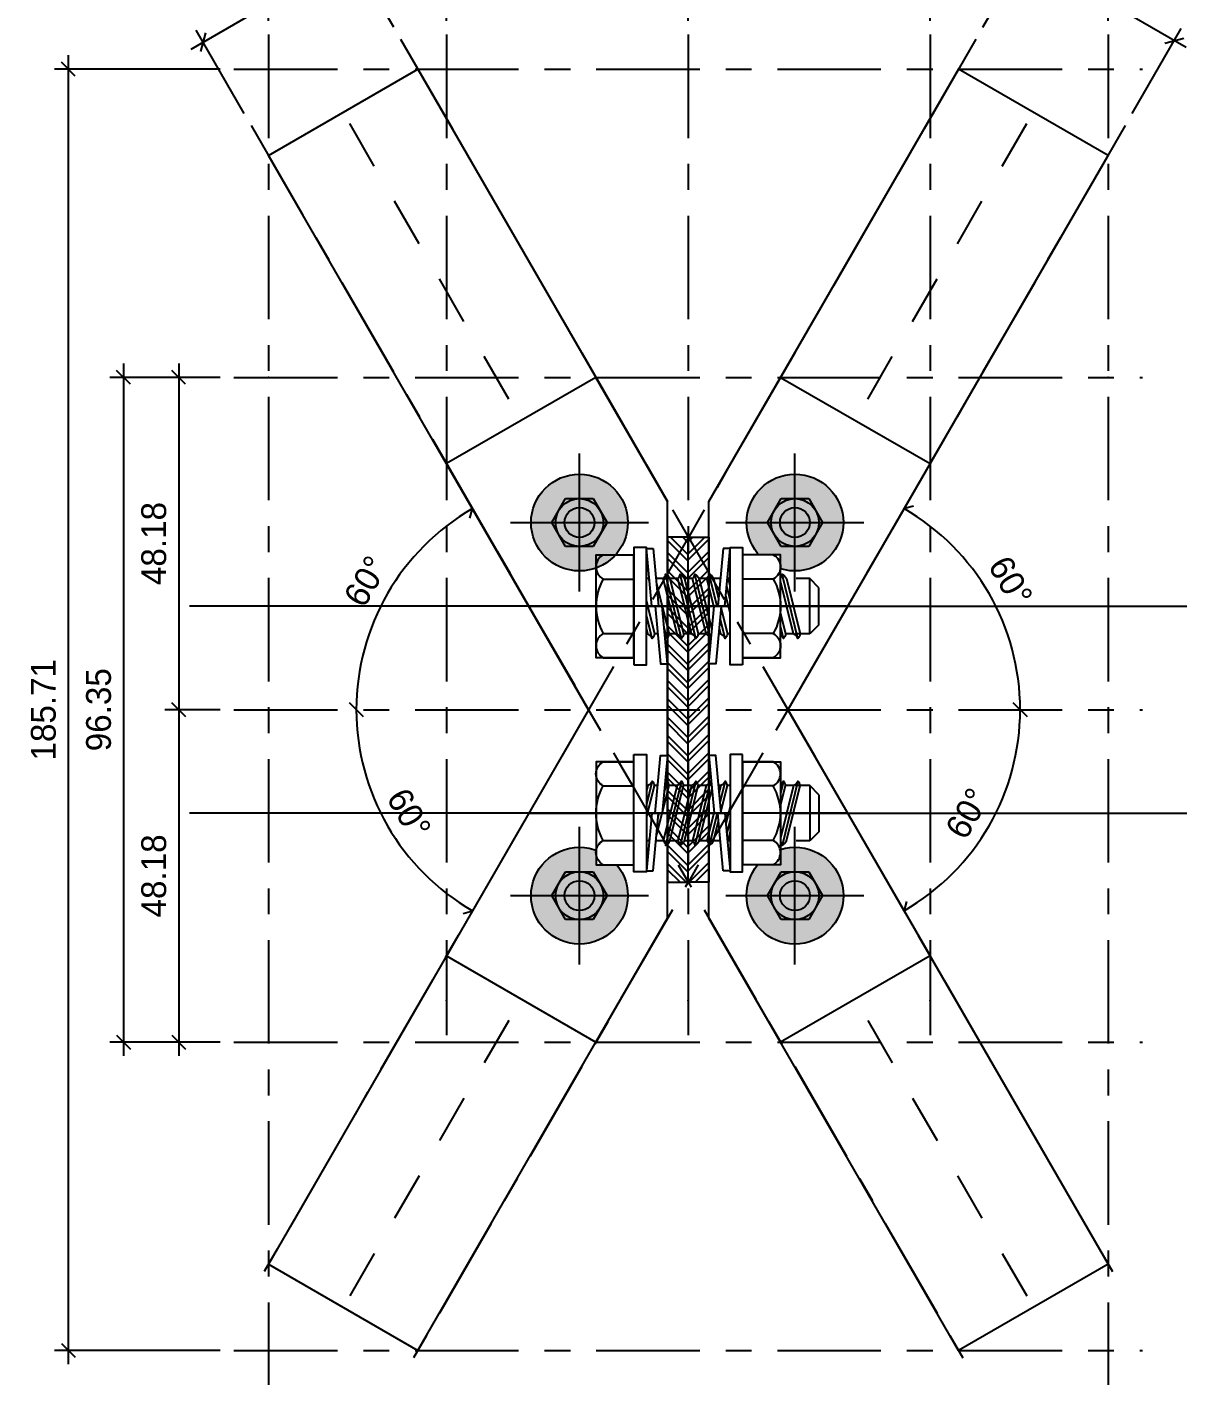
# Model space of a CAD drawing. Header units: millimetres. Extents: x -244126 to 368105, y -173968 to 259060.
# Drawn here: x 2082.6 to 2250.7, y 3039.1 to 3235.9 of the extents above; entities that cross this region are included whole.
import ezdxf
from ezdxf.enums import TextEntityAlignment as Align

# ---------------------------------------------------------------- set-up
doc = ezdxf.new("R2010")
doc.units = ezdxf.units.MM
doc.header["$MEASUREMENT"] = 0
for name, pattern in [('ACAD_ISO04W100', [30, 24, -3, 0, -3]), ('CENTER', [2, 1.25, -0.25, 0.25, -0.25]), ('HIDDEN', [9.524999999999999, 6.35, -3.175]), ('TA_GL_015.00', [41.25, 15, -3.75, 3.75, -3.75, 15]), ('TA_HL_002.00', [13, 7.1, -5.9])]:
    doc.linetypes.add(name, pattern=pattern)
for name, color, linetype in [('000 - D I M', 6, 'Continuous'), ('000 - GRID', 8, 'CENTER'), ('000 - H A T C H', 8, 'Continuous'), ('000 - T E X T', 4, 'Continuous'), ('000 - WIPEOUT', 250, 'Continuous'), ('001 - ASCESSORIES', 1, 'Continuous'), ('A04_TUBE SERIES', 7, 'Continuous'), ('A11_ALU.SOLID SHEET', 7, 'Continuous')]:
    doc.layers.add(name, color=color, linetype=linetype)
doc.layers.add('L-LLENA', color=7, linetype='Continuous', lineweight=30)
doc.styles.add('Cetury Gothic', font='GOTHIC.TTF')
doc.styles.add('CORDIA', font='cordia.shx')
doc.styles.add('TA', font='Cordia New.ttf', dxfattribs={"height": 4.5})
doc.dimstyles.new('DIM C-E', dxfattribs={"dimscale": 2, "dimtxt": 0.18, "dimasz": 0.1, "dimexe": 0.1, "dimexo": 0.1, "dimgap": 0.09, "dimtad": 1, "dimtoh": 1, "dimzin": 0, "dimdsep": 46, "dimtxsty": 'CORDIA', "dimblk1": 'ORIGIN', "dimblk2": 'OBLIQUE', "dimsah": 1, "dimcen": 0.1, "dimdle": 0.1, "dimclrd": 40, "dimclre": 140, "dimclrt": 3, "dimadec": 0, "dimazin": 0, "dimtfac": 1, "dimtix": 1, "dimtmove": 2, "dimatfit": 3, "dimfxl": 1, "dimtolj": 1, "dimtzin": 0, "dimarcsym": 0})
doc.dimstyles.new('DIM E-C', dxfattribs={"dimscale": 2, "dimtxt": 0.18, "dimasz": 0.1, "dimexe": 0.1, "dimexo": 0.1, "dimgap": 0.09, "dimtad": 1, "dimtoh": 1, "dimzin": 0, "dimdsep": 46, "dimtxsty": 'CORDIA', "dimblk1": 'OBLIQUE', "dimblk2": 'ORIGIN', "dimsah": 1, "dimcen": 0.1, "dimdle": 0.1, "dimclrd": 40, "dimclre": 140, "dimclrt": 3, "dimadec": 0, "dimazin": 0, "dimtfac": 1, "dimtix": 1, "dimtmove": 2, "dimatfit": 3, "dimfxl": 1, "dimtolj": 1, "dimtzin": 0, "dimarcsym": 0})
doc.dimstyles.new('DIM E-E', dxfattribs={"dimscale": 2, "dimtxt": 0.18, "dimasz": 0.1, "dimexe": 0.1, "dimexo": 0.1, "dimgap": 0.09, "dimtad": 1, "dimtoh": 1, "dimzin": 0, "dimdsep": 46, "dimtxsty": 'CORDIA', "dimblk": 'OBLIQUE', "dimcen": 0.1, "dimdle": 0.1, "dimclrd": 40, "dimclre": 140, "dimclrt": 3, "dimadec": 0, "dimazin": 0, "dimtfac": 1, "dimtix": 1, "dimtmove": 2, "dimatfit": 3, "dimfxl": 1, "dimtolj": 1, "dimtzin": 0, "dimarcsym": 0})

# ---------------------------------------------------------------- blocks, each defined once
blk = doc.blocks.new('*U1670')
blk.add_point((317, 261.0000000000582))
at = {"color": 4, "style": 'TA'}
blk.add_attdef('PAPER_SIZE', text='', height=2.501996734691533, dxfattribs=at).set_placement((568.5990135701577, 9.974056278897478), align=Align.MIDDLE_RIGHT)
blk.add_attdef('SCALE_SIZE', text='', height=2.501996734691533, dxfattribs=at).set_placement((573.5108402257829, 10.02616452662733), align=Align.MIDDLE_LEFT)
at = {"layer": '000 - T E X T', "color": 250, "style": 'TA'}
for tag, height, p in [('SUPERLINK', 2, (17.26463526980069, 415.7653398632592)), ('NAMEFILE', 2, (17.26463526980069, 411.7648986908698)), ('SC', 40, (3.363757568388337, 375.2105322544021))]:
    blk.add_attdef(tag, text='', height=height, dxfattribs=at).set_placement(p, align=Align.MIDDLE_LEFT)
at = {"layer": '000 - T E X T', "color": 4, "style": 'TA'}
for tag, height, p in [('NAME_JOB_1', 2, (523.6650049813361, 338.2500439985579)), ('NAME_JOB_2', 2, (523.6650049813361, 333.8867485748833)), ('NAME_PROJECT_1', 3, (493.8065500009579, 318.9690721230327)), ('NAME_PROJECT_2', 3, (493.8065500009579, 311.569072123033)), ('NAME_PROJECT_3', 3, (493.8065500009579, 304.1690721230334)), ('CODE_VALUE_1', 1.9, (521.1485223883988, 289.1219760909862)), ('CODE_VALUE_2', 1.9, (521.1485223883988, 283.1219760909862)), ('PART_NAME_VALUE_1', 1.9, (521.1485223883988, 275.8743451299797)), ('PART_NAME_VALUE_2', 1.9, (521.1485223883988, 269.8743451299797)), ('PART_NAME_VALUE_3', 1.9, (521.1485223883988, 263.8743451299797)), ('MATTERIAL_VALUE_1', 3.6, (521.9568614150412, 256.9034935403442)), ('SPEC_VALUE', 3.6, (521.9568614150412, 248.684110886712)), ('THICKNESS_VALUE', 3.6, (521.9568614150412, 240.5284461369492)), ('COATING_VALUE_1', 3.6, (521.9568614150412, 232.5002113758082)), ('COATING_VALUE_2', 3.6, (521.9568614150412, 224.4719766146673)), ('NAME_TITLE_1', 2.4, (494.5065500009587, 77.61733796621047)), ('NAME_TITLE_2', 2.4, (494.5065500009587, 70.95733796621062)), ('NAME_TITLE_3', 2.4, (494.5065500009587, 64.29733796621076)), ('DRAWING_NO1', 2.4, (494.6108710958615, 32.91537826389776)), ('DRAWING_NO2', 2.4, (494.6108710958615, 24.91449591911896))]:
    blk.add_attdef(tag, text='', height=height, dxfattribs=at).set_placement(p, align=Align.MIDDLE_LEFT)
for tag, p in [('NAME_DAFT', (553.4109758988125, 136.2160752078244)), ('NAME_CHECKED', (553.4109758988125, 122.5951696465036)), ('NAME_DESIGNER', (553.4109758988125, 109.2112607215558)), ('NAME_DESIGN_MGR', (553.4109758988125, 95.11636188748889))]:
    blk.add_attdef(tag, text='', height=3.6, dxfattribs=at).set_placement(p, align=Align.MIDDLE_CENTER)
for tag, p, height in [('REV', (553.5263021051287, 50.24995384904196), 3.7529951020373), ('NAME_REMARK', (55.28589976401418, 17.30396926597859), 4)]:
    blk.add_attdef(tag, p, '', height=height, dxfattribs=at)
at = {"layer": '000 - T E X T', "color": 4, "style": 'Cetury Gothic'}
for tag, p in [('SHEET_NO.', (561.5789428620446, 33.99774362902372)), ('TOTAL_SHEET_NO.', (560.9658428601324, 17.63984143132984))]:
    blk.add_attdef(tag, text='', height=3.6, dxfattribs=at).set_placement(p, align=Align.CENTER)
blk = doc.blocks.new('*U98')
at = {"color": 3}
blk.add_point((0, -135.0000000000337), dxfattribs=at)
at = {"layer": '000 - GRID', "color": 0, "linetype": 'ByBlock'}
blk.add_line((0, 5), (3.740102391956254e-14, -140.0000000000337), dxfattribs=at)
at = {"layer": '000 - GRID', "color": 0}
blk.add_point((0, 0), dxfattribs=at)
at = {"style": 'TA', "flags": 1}
blk.add_attdef('LOCATION', (6, 6), '', height=4.5, dxfattribs=at)
blk = doc.blocks.new('_Oblique')
at = {"color": 0, "linetype": 'ByBlock', "lineweight": -2}
blk.add_line((-0.5, -0.5), (0.5, 0.5), dxfattribs=at)
blk = doc.blocks.new('_Origin')
at = {"color": 0, "linetype": 'ByBlock', "lineweight": -2}
blk.add_line((0, 0), (-1, 0), dxfattribs=at)
blk.add_circle((0, 0), 0.5, dxfattribs=at)
blk = doc.blocks.new('*D2866')
at = {"layer": '000 - D I M', "color": 140, "linetype": 'ACAD_ISO04W100', "lineweight": -2, "transparency": 16777216}
for p, q in [((2143.377847701522, 3236.783077133072), (2143.377847701522, 3244.783077133072)), ((2178.409311162624, 3236.783077133072), (2178.409311162624, 3244.783077133072))]:
    blk.add_line(p, q, dxfattribs=at)
at = {"layer": '000 - D I M', "color": 40, "lineweight": -2, "transparency": 16777216}
blk.add_line((2141.377847701522, 3242.783077133072), (2176.409311162624, 3242.783077133072), dxfattribs=at)
at = {"layer": 'Defpoints', "color": 0, "transparency": 16777216}
for p in [(2178.409311162624, 3242.783077133072), (2143.377847701522, 3234.783077133072), (2178.409311162624, 3234.783077133072)]:
    blk.add_point(p, dxfattribs=at)
at = {"layer": '000 - D I M', "color": 40, "lineweight": -2, "transparency": 16777216, "xscale": 2, "yscale": 2, "zscale": 2, "rotation": 180}
blk.add_blockref('_Oblique', (2143.377847701522, 3242.783077133072), dxfattribs=at)
at = {"layer": '000 - D I M', "color": 40, "lineweight": -2, "transparency": 16777216, "xscale": 2, "yscale": 2, "zscale": 2}
blk.add_blockref('_Origin', (2178.409311162624, 3242.783077133072), dxfattribs=at)
at = {"layer": '000 - D I M', "color": 3, "transparency": 16777216, "insert": (2159.893579432073, 3246.383077133072), "char_height": 3.6, "attachment_point": 5, "style": 'CORDIA'}
blk.add_mtext('\\A1;35.03', dxfattribs=at)
blk = doc.blocks.new('*D2867')
at = {"layer": '000 - D I M', "color": 140, "linetype": 'ACAD_ISO04W100', "lineweight": -2, "transparency": 16777216}
for p, q in [((2178.409311162624, 3236.783077133072), (2178.409311162624, 3244.783077133072)), ((2213.440774623727, 3236.783077133072), (2213.440774623727, 3244.783077133072))]:
    blk.add_line(p, q, dxfattribs=at)
at = {"layer": '000 - D I M', "color": 40, "lineweight": -2, "transparency": 16777216}
blk.add_line((2180.409311162624, 3242.783077133072), (2215.440774623727, 3242.783077133072), dxfattribs=at)
at = {"layer": 'Defpoints', "color": 0, "transparency": 16777216}
for p in [(2213.440774623727, 3242.783077133072), (2178.409311162624, 3234.783077133072), (2213.440774623727, 3234.783077133072)]:
    blk.add_point(p, dxfattribs=at)
at = {"layer": '000 - D I M', "color": 40, "lineweight": -2, "transparency": 16777216, "xscale": 2, "yscale": 2, "zscale": 2, "rotation": 180}
blk.add_blockref('_Origin', (2178.409311162624, 3242.783077133072), dxfattribs=at)
at = {"layer": '000 - D I M', "color": 40, "lineweight": -2, "transparency": 16777216, "xscale": 2, "yscale": 2, "zscale": 2}
blk.add_blockref('_Oblique', (2213.440774623727, 3242.783077133072), dxfattribs=at)
at = {"layer": '000 - D I M', "color": 3, "transparency": 16777216, "insert": (2196.925042893175, 3246.383077133072), "char_height": 3.6, "attachment_point": 5, "style": 'CORDIA'}
blk.add_mtext('\\A1;35.03', dxfattribs=at)
blk = doc.blocks.new('*D2868')
at = {"layer": '000 - D I M', "color": 140, "linetype": 'ACAD_ISO04W100', "lineweight": -2, "transparency": 16777216}
for p, q in [((2143.377847701522, 3236.783077133072), (2143.377847701522, 3252.783077133072)), ((2213.44077462373, 3236.783077133072), (2213.44077462373, 3252.783077133072))]:
    blk.add_line(p, q, dxfattribs=at)
at = {"layer": '000 - D I M', "color": 40, "lineweight": -2, "transparency": 16777216}
blk.add_line((2141.377847701522, 3250.783077133072), (2215.44077462373, 3250.783077133072), dxfattribs=at)
at = {"layer": 'Defpoints', "color": 0, "transparency": 16777216}
for p in [(2213.44077462373, 3250.783077133072), (2143.377847701522, 3234.783077133072), (2213.44077462373, 3234.783077133072)]:
    blk.add_point(p, dxfattribs=at)
at = {"layer": '000 - D I M', "color": 40, "lineweight": -2, "transparency": 16777216, "xscale": 2, "yscale": 2, "zscale": 2, "rotation": 180}
blk.add_blockref('_Oblique', (2143.377847701522, 3250.783077133072), dxfattribs=at)
at = {"layer": '000 - D I M', "color": 40, "lineweight": -2, "transparency": 16777216, "xscale": 2, "yscale": 2, "zscale": 2}
blk.add_blockref('_Oblique', (2213.44077462373, 3250.783077133072), dxfattribs=at)
at = {"layer": '000 - D I M', "color": 3, "transparency": 16777216, "insert": (2178.409311162626, 3254.383077133072), "char_height": 3.6, "attachment_point": 5, "style": 'CORDIA'}
blk.add_mtext('\\A1;70.06', dxfattribs=at)
blk = doc.blocks.new('*U99')
at = {"color": 3}
blk.add_point((0, -199.9999999999827), dxfattribs=at)
at = {"layer": '000 - GRID', "color": 0, "linetype": 'ByBlock'}
blk.add_line((0, 5), (3.740102391956254e-14, -204.9999999999827), dxfattribs=at)
at = {"layer": '000 - GRID', "color": 0}
blk.add_point((0, 0), dxfattribs=at)
at = {"style": 'TA', "flags": 1}
blk.add_attdef('LOCATION', (6, 6), '', height=4.5, dxfattribs=at)
blk = doc.blocks.new('*D138')
at = {"layer": '000 - D I M', "color": 40, "lineweight": -2, "transparency": 16777216}
blk.add_line((2106.376381469968, 3232.695230800353), (2131.491118179718, 3247.195230800355), dxfattribs=at)
at = {"layer": '000 - D I M', "color": 140, "linetype": 'ACAD_ISO04W100', "lineweight": -2, "transparency": 16777216}
for p, q in [((2135.734628709935, 3235.845254959565), (2128.75906737215, 3247.927281607923)), ((2114.083993615324, 3223.345254959561), (2107.108432277537, 3235.427281607922))]:
    blk.add_line(p, q, dxfattribs=at)
at = {"layer": 'Defpoints', "color": 0, "transparency": 16777216}
for p in [(2129.75906737215, 3246.195230800355), (2136.734628709936, 3234.113204151997), (2115.083993615324, 3221.613204151992)]:
    blk.add_point(p, dxfattribs=at)
at = {"layer": '000 - D I M', "color": 40, "lineweight": -2, "transparency": 16777216, "xscale": 2, "yscale": 2, "zscale": 2}
for p, rotation in [((2129.75906737215, 3246.195230800355), 30.0000000000017), ((2108.108432277537, 3233.695230800353), 210.0000000000017)]:
    blk.add_blockref('_Oblique', p, dxfattribs=dict(at, rotation=rotation))
at = {"layer": '000 - D I M', "color": 3, "transparency": 16777216, "insert": (2117.133749824843, 3243.062922253977), "char_height": 3.6, "attachment_point": 5, "rotation": 30.000000000001716, "style": 'CORDIA'}
blk.add_mtext('\\A1;25.00', dxfattribs=at)
blk = doc.blocks.new('*D139')
at = {"layer": '000 - D I M', "color": 140, "linetype": 'ACAD_ISO04W100', "lineweight": -2, "transparency": 16777216}
for p, q in [((2221.083993615324, 3235.845254959562), (2228.188554373558, 3248.150715158224)), ((2242.734628709935, 3223.345254959559), (2249.839189468144, 3235.650715158177))]:
    blk.add_line(p, q, dxfattribs=at)
at = {"layer": '000 - D I M', "color": 40, "lineweight": -2, "transparency": 16777216}
blk.add_line((2250.571240275708, 3232.918664350607), (2225.456503565987, 3247.41866435066), dxfattribs=at)
at = {"layer": 'Defpoints', "color": 0, "transparency": 16777216}
for p in [(2227.188554373553, 3246.418664350657), (2220.083993615321, 3234.113204151996), (2241.734628709932, 3221.613204151992)]:
    blk.add_point(p, dxfattribs=at)
at = {"layer": '000 - D I M', "color": 40, "lineweight": -2, "transparency": 16777216, "xscale": 2, "yscale": 2, "zscale": 2}
for p, rotation in [((2227.188554373554, 3246.418664350657), 149.9999999998798), ((2248.839189468141, 3233.91866435061), 329.9999999998798)]:
    blk.add_blockref('_Oblique', p, dxfattribs=dict(at, rotation=rotation))
at = {"layer": '000 - D I M', "color": 3, "transparency": 16777216, "insert": (2239.813871920855, 3243.286355804254), "char_height": 3.6, "attachment_point": 5, "rotation": 329.99999999987983, "style": 'CORDIA'}
blk.add_mtext('\\A1;25.00', dxfattribs=at)
blk = doc.blocks.new('*U100')
at = {"color": 3}
blk.add_point((0, -121.6506350946156), dxfattribs=at)
at = {"layer": '000 - GRID', "color": 0, "linetype": 'ByBlock'}
blk.add_line((0, 5), (3.740102391956254e-14, -126.6506350946156), dxfattribs=at)
at = {"layer": '000 - GRID', "color": 0}
blk.add_point((0, 0), dxfattribs=at)
at = {"style": 'TA', "flags": 1}
blk.add_attdef('LOCATION', (6, 6), '', height=4.5, dxfattribs=at)
blk = doc.blocks.new('*D2869')
at = {"layer": '000 - D I M', "color": 40, "lineweight": -2, "transparency": 16777216}
blk.add_line((2104.583993615359, 3187.106811332772), (2104.583993615359, 3134.930536754599), dxfattribs=at)
at = {"layer": '000 - D I M', "color": 140, "linetype": 'ACAD_ISO04W100', "lineweight": -2, "transparency": 16777216}
for p, q in [((2110.583993615314, 3185.106811332772), (2102.583993615359, 3185.106811332772)), ((2110.583993615314, 3136.930536754599), (2102.583993615359, 3136.930536754599))]:
    blk.add_line(p, q, dxfattribs=at)
at = {"layer": 'Defpoints', "color": 0, "transparency": 16777216}
for p in [(2112.583993615314, 3185.106811332772), (2104.583993615359, 3136.930536754599), (2112.583993615314, 3136.930536754599)]:
    blk.add_point(p, dxfattribs=at)
at = {"layer": '000 - D I M', "color": 40, "lineweight": -2, "transparency": 16777216, "xscale": 2, "yscale": 2, "zscale": 2}
for p, rotation in [((2104.583993615359, 3185.106811332772), 90), ((2104.583993615359, 3136.930536754599), 270)]:
    blk.add_blockref('_Oblique', p, dxfattribs=dict(at, rotation=rotation))
at = {"layer": '000 - D I M', "color": 3, "transparency": 16777216, "insert": (2100.98399361536, 3161.018674043684), "char_height": 3.6, "attachment_point": 5, "rotation": 90, "style": 'CORDIA'}
blk.add_mtext('\\A1;48.18', dxfattribs=at)
blk = doc.blocks.new('*D2870')
at = {"layer": '000 - D I M', "color": 40, "lineweight": -2, "transparency": 16777216}
blk.add_line((2104.583993615359, 3138.930536754599), (2104.583993615359, 3086.754262176496), dxfattribs=at)
at = {"layer": '000 - D I M', "color": 140, "linetype": 'ACAD_ISO04W100', "lineweight": -2, "transparency": 16777216}
for p, q in [((2110.583993615314, 3136.930536754599), (2102.583993615359, 3136.930536754599)), ((2110.583993615314, 3088.754262176496), (2102.583993615359, 3088.754262176496))]:
    blk.add_line(p, q, dxfattribs=at)
at = {"layer": 'Defpoints', "color": 0, "transparency": 16777216}
for p in [(2112.583993615314, 3136.930536754599), (2104.583993615359, 3088.754262176496), (2112.583993615314, 3088.754262176496)]:
    blk.add_point(p, dxfattribs=at)
at = {"layer": '000 - D I M', "color": 40, "lineweight": -2, "transparency": 16777216, "xscale": 2, "yscale": 2, "zscale": 2}
for p, rotation in [((2104.583993615359, 3136.930536754599), 90), ((2104.583993615359, 3088.754262176496), 270)]:
    blk.add_blockref('_Oblique', p, dxfattribs=dict(at, rotation=rotation))
at = {"layer": '000 - D I M', "color": 3, "transparency": 16777216, "insert": (2100.98399361536, 3112.842399465547), "char_height": 3.6, "attachment_point": 5, "rotation": 90, "style": 'CORDIA'}
blk.add_mtext('\\A1;48.18', dxfattribs=at)
blk = doc.blocks.new('*D2871')
at = {"layer": '000 - D I M', "color": 40, "lineweight": -2, "transparency": 16777216}
blk.add_line((2096.583993615359, 3187.106811332772), (2096.583993615359, 3086.754262176496), dxfattribs=at)
at = {"layer": '000 - D I M', "color": 140, "linetype": 'ACAD_ISO04W100', "lineweight": -2, "transparency": 16777216}
for p, q in [((2110.583993615314, 3185.106811332772), (2094.583993615359, 3185.106811332772)), ((2110.583993615314, 3088.754262176496), (2094.583993615359, 3088.754262176496))]:
    blk.add_line(p, q, dxfattribs=at)
at = {"layer": 'Defpoints', "color": 0, "transparency": 16777216}
for p in [(2112.583993615314, 3185.106811332772), (2096.583993615359, 3088.754262176496), (2112.583993615314, 3088.754262176496)]:
    blk.add_point(p, dxfattribs=at)
at = {"layer": '000 - D I M', "color": 40, "lineweight": -2, "transparency": 16777216, "xscale": 2, "yscale": 2, "zscale": 2}
for p, rotation in [((2096.583993615359, 3185.106811332772), 90), ((2096.583993615359, 3088.754262176496), 270)]:
    blk.add_blockref('_Oblique', p, dxfattribs=dict(at, rotation=rotation))
at = {"layer": '000 - D I M', "color": 3, "transparency": 16777216, "insert": (2092.98399361536, 3136.930536754633), "char_height": 3.6, "attachment_point": 5, "rotation": 90, "style": 'CORDIA'}
blk.add_mtext('\\A1;96.35', dxfattribs=at)
blk = doc.blocks.new('*U101')
at = {"layer": 'A04_TUBE SERIES', "color": 0}
blk.add_lwpolyline([(100.0000000000016, -12.4999999999988), (100.0000000000028, 12.5000000000094), (21.65063509462184, 12.50000000000144), (6.131539720399815e-12, -3.539412294790845e-12), (7.216878364875636, -12.50000000000409), (100.0000000000013, -12.49999999999057)], close=True, dxfattribs=at)
at = {"layer": 'Defpoints', "color": 250, "linetype": 'ByBlock'}
blk.add_line((6.131539720399815e-12, -3.539412294790845e-12), (100.0000000000022, 3.002921354257184e-12), dxfattribs=at)
blk = doc.blocks.new('*D142')
at = {"layer": '000 - D I M', "color": 40, "lineweight": -2, "transparency": 16777216}
blk.add_arc((2192.843067892354, 3136.930536754598), 33.65924030376394, 359.9999999999999, 60.00000000000968, dxfattribs=at)
at = {"layer": 'Defpoints', "color": 0, "transparency": 16777216}
for p in [(2239.234628709924, 3217.283077133081), (2224.47240762706, 3148.442674947526), (2112.583993615313, 3136.930536754598), (2192.843067892376, 3136.930536754635), (2244.234628709927, 3136.930536754598)]:
    blk.add_point(p, dxfattribs=at)
at = {"layer": '000 - D I M', "color": 40, "lineweight": -2, "transparency": 16777216, "xscale": 2, "yscale": 2, "zscale": 2}
for p, rotation in [((2209.672688044231, 3166.080293929745), 150.0000000000097), ((2226.502308196118, 3136.930536754598), 269.9999999999999)]:
    blk.add_blockref('_Oblique', p, dxfattribs=dict(at, rotation=rotation))
at = {"layer": '000 - D I M', "color": 3, "transparency": 16777216, "insert": (2225.110516521121, 3155.560156906482), "char_height": 3.6, "attachment_point": 5, "rotation": 300.0000000000049, "style": 'CORDIA'}
blk.add_mtext('\\A1;60°', dxfattribs=at)
blk = doc.blocks.new('*D2851')
at = {"layer": '000 - D I M', "color": 40, "lineweight": -2, "transparency": 16777216}
blk.add_arc((2163.975554432887, 3136.930536754597), 33.65924030376101, 119.9999999999903, 180.0000000000002, dxfattribs=at)
at = {"layer": 'Defpoints', "color": 0, "transparency": 16777216}
for p in [(2117.583993615317, 3217.283077133082), (2138.191080438587, 3158.56627937332), (2112.583993615313, 3136.930536754598), (2163.975554432865, 3136.930536754635), (2244.234628709928, 3136.930536754598)]:
    blk.add_point(p, dxfattribs=at)
at = {"layer": '000 - D I M', "color": 40, "lineweight": -2, "transparency": 16777216, "xscale": 2, "yscale": 2, "zscale": 2}
for p, rotation in [((2147.145934281011, 3166.080293929742), 29.9999999999903), ((2130.316314129126, 3136.930536754597), 270.0000000000002)]:
    blk.add_blockref('_Oblique', p, dxfattribs=dict(at, rotation=rotation))
at = {"layer": '000 - D I M', "color": 3, "transparency": 16777216, "insert": (2131.708105804123, 3155.560156906481), "char_height": 3.6, "attachment_point": 5, "rotation": 59.99999999999507, "style": 'CORDIA'}
blk.add_mtext('\\A1;60°', dxfattribs=at)
blk = doc.blocks.new('*D2852')
at = {"layer": '000 - D I M', "color": 40, "lineweight": -2, "transparency": 16777216}
blk.add_arc((2192.843067892355, 3136.930536754598), 33.65924030376348, 299.9999999999901, 359.9999999999999, dxfattribs=at)
at = {"layer": 'Defpoints', "color": 0, "transparency": 16777216}
for p in [(2112.583993615313, 3136.930536754598), (2192.843067892376, 3136.930536754561), (2244.234628709928, 3136.930536754598), (2218.627541886656, 3115.294794135873), (2239.234628709924, 3056.577996376113)]:
    blk.add_point(p, dxfattribs=at)
at = {"layer": '000 - D I M', "color": 40, "lineweight": -2, "transparency": 16777216, "xscale": 2, "yscale": 2, "zscale": 2}
for p, rotation in [((2226.502308196118, 3136.930536754598), 89.99999999999993), ((2209.672688044231, 3107.780779579451), 209.9999999999901)]:
    blk.add_blockref('_Oblique', p, dxfattribs=dict(at, rotation=rotation))
at = {"layer": '000 - D I M', "color": 3, "transparency": 16777216, "insert": (2218.875133613873, 3121.900916602714), "char_height": 3.6, "attachment_point": 5, "rotation": 59.999999999995126, "style": 'CORDIA'}
blk.add_mtext('\\A1;60°', dxfattribs=at)
blk = doc.blocks.new('*D2853')
at = {"layer": '000 - D I M', "color": 40, "lineweight": -2, "transparency": 16777216}
blk.add_arc((2163.975554432886, 3136.930536754598), 33.65924030376208, 179.9999999999999, 240.00000000001, dxfattribs=at)
at = {"layer": 'Defpoints', "color": 0, "transparency": 16777216}
for p in [(2112.583993615313, 3136.930536754598), (2163.975554432865, 3136.93053675456), (2244.234628709927, 3136.930536754598), (2132.346214698182, 3125.41839856167), (2117.583993615317, 3056.577996376113)]:
    blk.add_point(p, dxfattribs=at)
at = {"layer": '000 - D I M', "color": 40, "lineweight": -2, "transparency": 16777216, "xscale": 2, "yscale": 2, "zscale": 2}
for p, rotation in [((2130.316314129124, 3136.930536754598), 89.9999999999999), ((2147.14593428101, 3107.780779579452), 330.0000000000099)]:
    blk.add_blockref('_Oblique', p, dxfattribs=dict(at, rotation=rotation))
at = {"layer": '000 - D I M', "color": 3, "transparency": 16777216, "insert": (2137.943488711369, 3121.900916602714), "char_height": 3.6, "attachment_point": 5, "rotation": 300.0000000000049, "style": 'CORDIA'}
blk.add_mtext('\\A1;60°', dxfattribs=at)
blk = doc.blocks.new('*D2854')
at = {"layer": '000 - D I M', "color": 40, "lineweight": -2, "transparency": 16777216}
blk.add_line((2088.583993615359, 3231.783077133085), (2088.583993615359, 3042.077996376182), dxfattribs=at)
at = {"layer": '000 - D I M', "color": 140, "linetype": 'ACAD_ISO04W100', "lineweight": -2, "transparency": 16777216}
for p, q in [((2110.583993615314, 3229.783077133085), (2086.583993615359, 3229.783077133085)), ((2110.583993615314, 3044.077996376182), (2086.583993615359, 3044.077996376182))]:
    blk.add_line(p, q, dxfattribs=at)
at = {"layer": 'Defpoints', "color": 0, "transparency": 16777216}
for p in [(2112.583993615314, 3229.783077133085), (2088.583993615359, 3044.077996376182), (2112.583993615314, 3044.077996376182)]:
    blk.add_point(p, dxfattribs=at)
at = {"layer": '000 - D I M', "color": 40, "lineweight": -2, "transparency": 16777216, "xscale": 2, "yscale": 2, "zscale": 2}
for p, rotation in [((2088.583993615359, 3229.783077133085), 90), ((2088.583993615359, 3044.077996376182), 270)]:
    blk.add_blockref('_Oblique', p, dxfattribs=dict(at, rotation=rotation))
at = {"layer": '000 - D I M', "color": 3, "transparency": 16777216, "insert": (2084.983993615359, 3136.930536754633), "char_height": 3.6, "attachment_point": 5, "rotation": 90, "style": 'CORDIA'}
blk.add_mtext('\\A1;185.71', dxfattribs=at)
blk = doc.blocks.new('*U103')
at = {"color": 3}
blk.add_point((0, -185.7050807569021), dxfattribs=at)
at = {"layer": '000 - GRID', "color": 0, "linetype": 'ByBlock'}
blk.add_line((0, 5), (3.740102391956254e-14, -190.7050807569021), dxfattribs=at)
at = {"layer": '000 - GRID', "color": 0}
blk.add_point((0, 0), dxfattribs=at)
at = {"style": 'TA', "flags": 1}
blk.add_attdef('LOCATION', (6, 6), '', height=4.5, dxfattribs=at)
blk = doc.blocks.new('*D2855')
at = {"layer": '000 - D I M', "color": 140, "linetype": 'ACAD_ISO04W100', "lineweight": -2, "transparency": 16777216}
for p, q in [((2117.583993615313, 3236.783077133084), (2117.583993615313, 3260.783077133084)), ((2239.234628709924, 3236.783077133084), (2239.234628709924, 3260.783077133084))]:
    blk.add_line(p, q, dxfattribs=at)
at = {"layer": '000 - D I M', "color": 40, "lineweight": -2, "transparency": 16777216}
blk.add_line((2115.583993615313, 3258.783077133084), (2241.234628709924, 3258.783077133084), dxfattribs=at)
at = {"layer": 'Defpoints', "color": 0, "transparency": 16777216}
for p in [(2239.234628709924, 3258.783077133084), (2117.583993615313, 3234.783077133084), (2239.234628709924, 3234.783077133084)]:
    blk.add_point(p, dxfattribs=at)
at = {"layer": '000 - D I M', "color": 40, "lineweight": -2, "transparency": 16777216, "xscale": 2, "yscale": 2, "zscale": 2, "rotation": 180}
blk.add_blockref('_Oblique', (2117.583993615313, 3258.783077133084), dxfattribs=at)
at = {"layer": '000 - D I M', "color": 40, "lineweight": -2, "transparency": 16777216, "xscale": 2, "yscale": 2, "zscale": 2}
blk.add_blockref('_Oblique', (2239.234628709924, 3258.783077133084), dxfattribs=at)
at = {"layer": '000 - D I M', "color": 3, "transparency": 16777216, "insert": (2178.409311162619, 3262.383077133084), "char_height": 3.6, "attachment_point": 5, "style": 'CORDIA'}
blk.add_mtext('\\A1;121.65', dxfattribs=at)
blk = doc.blocks.new('*U112')
blk.add_wipeout([(35.03146346110588, -35.67627457812159), (13.380828366494818, -48.176274578121365), (3.000000000003645, -30.196152422704245), (3.637978807091713e-12, -30.196152422704245), (-7.105427357601002e-15, 30.196152422704017), (3.000000000003645, 30.196152422704017), (13.380828366494825, 48.176274578121365), (35.03146346110588, 35.67627457812159), (14.433756729751622, 0)]).dxf.layer = '000 - WIPEOUT'
at = {"layer": '000 - H A T C H'}
h = blk.add_hatch(dxfattribs=at)
h.set_pattern_fill('ANSI32', color=8, scale=5)
h.set_pattern_definition([(45, (0, 0), (-1.325825214724777, 1.325825214724777), []), (45, (0.8838834750000001, 0), (-1.325825214724777, 1.325825214724777), [])])
h.paths.add_polyline_path([(3.000000000003638, -25.00000000000011), (3.638200851696638e-12, -25.00000000000011), (0, 24.99999999999989), (3, 24.99999999999989)])
at = {"color": 4}
blk.add_lwpolyline([(3.90972086402017e-25, 24.99999999999989), (3.000000000003638, 24.99999999999989), (3.000000000003638, -25.00000000000011), (3.90972086402017e-25, -25.00000000000011)], close=True, dxfattribs=at)
at = {"layer": '001 - ASCESSORIES', "color": 0, "linetype": 'ByBlock'}
blk.add_lwpolyline([(3.000000000003638, 30.19615242270402), (13.38082836649482, 48.17627457812137), (35.03146346110589, 35.67627457812159), (14.43375672975162, 0), (35.03146346110589, -35.67627457812159), (13.38082836649482, -48.17627457812137), (3.000000000003638, -30.19615242270424)], close=True, dxfattribs=at)
blk = doc.blocks.new('*U81')
at = {"layer": '001 - ASCESSORIES', "color": 8, "linetype": 'Continuous'}
for p, q in [((-0.0200811226672703, 0.003000000123681446), (-0.02094699135383044, 0.003000000123681446)), ((-0.01849778933191177, 0.003000000113222257), (-0.01936365801847191, 0.003000000113222257)), ((-0.01691445599655324, 0.003000000102763068), (-0.01778032468311338, 0.003000000102763068)), ((-0.01533112266119472, 0.003000000092303879), (-0.01619699134775485, 0.003000000092303879)), ((-0.01374778932583619, 0.00300000008184469), (-0.01461365801239632, 0.00300000008184469)), ((-0.01216445599047766, 0.003000000071385501), (-0.01303032467703779, 0.003000000071385501)), ((-0.01058112265511913, 0.003000000060926312), (-0.01144699134167926, 0.003000000060926312)), ((-0.008997789319760603, 0.003000000050467123), (-0.009863658006320736, 0.003000000050467123)), ((-0.007414455984402074, 0.003000000040007934), (-0.008280324670962208, 0.003000000040007934)), ((-0.005831122649043546, 0.003000000029548745), (-0.00669699133560368, 0.003000000029548745)), ((-0.004247789313685017, 0.003000000019089556), (-0.005113658000245151, 0.003000000019089556)), ((-0.0009900000031848322, 0.003000000003112291), (-0.002488465422175068, 0.003000000001748049)), ((-0.0009899999995468534, -0.002999999999929059), (-0.0009899999995468534, 0.002999999999929059)), ((0, 0.002009999999927459), (-0.0009899999995468534, 0.002999999999929059)), ((0, -0.002009999999927459), (0, 0.002009999999927459)), ((0, -0.002009999999927459), (-0.0009899999995468534, -0.002999999999929059)), ((-0.01858265724100411, -0.002999999876176673), (-0.01944852592756424, -0.002999999876176673)), ((-0.01699932390564558, -0.002999999886635862), (-0.01786519259220571, -0.002999999886635862)), ((-0.01541599057028705, -0.002999999897095051), (-0.01628185925684719, -0.002999999897095051)), ((-0.01383265723492852, -0.00299999990755424), (-0.01469852592148866, -0.00299999990755424)), ((-0.01224932389956999, -0.002999999918013429), (-0.01311519258613013, -0.002999999918013429)), ((-0.01066599056421147, -0.002999999928472618), (-0.0115318592507716, -0.002999999928472618)), ((-0.009082657228852938, -0.002999999938931807), (-0.009948525915413071, -0.002999999938931807)), ((-0.007499323893494409, -0.002999999949390996), (-0.008365192580054543, -0.002999999949390996)), ((-0.005915990558135881, -0.002999999959850185), (-0.006781859244696015, -0.002999999959850185)), ((-0.004332657222777352, -0.002999999970309374), (-0.005198525909337486, -0.002999999970309374)), ((-0.002749323887418824, -0.002999999980768563), (-0.003615192573978958, -0.002999999980768563)), ((-0.0009899999995468534, -0.002999999999929059), (-0.002573333333202754, -0.002999999987650881))]:
    blk.add_line(p, q, dxfattribs=at)
at = {"layer": '001 - ASCESSORIES', "color": 8}
for p, q in [((-0.01811154001048626, -0.003499999876278536), (-0.01983477525160188, 0.00350000012378331)), ((-0.01652820667512773, -0.003499999886737725), (-0.01825144191624335, 0.003500000113324121)), ((-0.0149448733397692, -0.003499999897196914), (-0.01666810858088482, 0.003500000102864931)), ((-0.01336154000441067, -0.003499999907656103), (-0.01508477524552629, 0.003500000092405742)), ((-0.01177820666905215, -0.003499999918115292), (-0.01350144191016776, 0.003500000081946553)), ((-0.01019487333369362, -0.003499999928574481), (-0.01191810857480924, 0.003500000071487364)), ((-0.00861153999833509, -0.00349999993903367), (-0.01033477523945071, 0.003500000061028175)), ((-0.007028206662976561, -0.00349999994949286), (-0.008751441904092178, 0.003500000050568986)), ((-0.005444873327618033, -0.003499999959952049), (-0.00716810856873365, 0.003500000040109797)), ((-0.003861539992259504, -0.003499999970411238), (-0.005584775233375121, 0.003500000029650608)), ((-0.002278206656900976, -0.003499999980870427), (-0.004001441898016593, 0.003500000019191419))]:
    blk.add_line(p, q, dxfattribs=at)
for points in [[(-0.01858265724100411, -0.002999999876176673), (-0.0200811226681798, 0.003000000124136194, 0.2227123084971428), (-0.01983477525160188, 0.003500000124238057, -0.1687989538478069), (-0.01936365802108403, 0.003000000123681446), (-0.01786519259390834, -0.002999999876176673, -0.1692696917056407), (-0.01811154001048626, -0.003499999876278536, 0.1837042771978037)], [(-0.01699932390564558, -0.002999999886635862), (-0.01849778933282127, 0.003000000113677005, 0.2227123084971428), (-0.01825144191624335, 0.003500000113778868, -0.1687989538478069), (-0.0177803246857255, 0.003000000113222257), (-0.01628185925854981, -0.002999999886635862, -0.1692696917056407), (-0.01652820667512773, -0.003499999886737725, 0.1837042771978037)], [(-0.01541599057028705, -0.002999999897095051), (-0.01691445599746274, 0.003000000103217815, 0.2227123084971428), (-0.01666810858088482, 0.003500000103319679, -0.1687989538478069), (-0.01619699135036697, 0.003000000102763068), (-0.01469852592319128, -0.002999999897095051, -0.1692696917056407), (-0.0149448733397692, -0.003499999897196914, 0.1837042771978037)], [(-0.01383265723492852, -0.00299999990755424), (-0.01533112266210421, 0.003000000092758626, 0.2227123084971428), (-0.01508477524552629, 0.00350000009286049, -0.1687989538478069), (-0.01461365801500844, 0.003000000092303879), (-0.01311519258783276, -0.00299999990755424, -0.1692696917056407), (-0.01336154000441067, -0.003499999907656103, 0.1837042771978037)], [(-0.01224932389956999, -0.002999999918013429), (-0.01374778932674568, 0.003000000082299437, 0.2227123084971428), (-0.01350144191016776, 0.003500000082401301, -0.1687989538478069), (-0.01303032467964992, 0.00300000008184469), (-0.01153185925247423, -0.002999999918013429, -0.1692696917056407), (-0.01177820666905215, -0.003499999918115292, 0.1837042771978037)], [(-0.01066599056421147, -0.002999999928472618), (-0.01216445599138715, 0.003000000071840248, 0.2227123084971428), (-0.01191810857480924, 0.003500000071942112, -0.1687989538478069), (-0.01144699134429139, 0.003000000071385501), (-0.009948525917115699, -0.002999999928472618, -0.1692696917056407), (-0.01019487333369362, -0.003499999928574481, 0.1837042771978037)], [(-0.009082657228852938, -0.002999999938931807), (-0.01058112265602863, 0.003000000061381059, 0.2227123084971428), (-0.01033477523945071, 0.003500000061482923, -0.1687989538478069), (-0.009863658008932859, 0.003000000060926312), (-0.00836519258175717, -0.002999999938931807, -0.1692696917056407), (-0.00861153999833509, -0.00349999993903367, 0.1837042771978037)], [(-0.007499323893494409, -0.002999999949390996), (-0.008997789320670097, 0.00300000005092187, 0.2227123084971428), (-0.008751441904092178, 0.003500000051023733, -0.1687989538478069), (-0.00828032467357433, 0.003000000050467123), (-0.006781859246398642, -0.002999999949390996, -0.1692696917056407), (-0.007028206662976561, -0.00349999994949286, 0.1837042771978037)], [(-0.005915990558135881, -0.002999999959850185), (-0.007414455985311569, 0.003000000040462681, 0.2227123084971428), (-0.00716810856873365, 0.003500000040564544, -0.1687989538478069), (-0.006696991338215802, 0.003000000040007934), (-0.005198525911040114, -0.002999999959850185, -0.1692696917056407), (-0.005444873327618033, -0.003499999959952049, 0.1837042771978037)], [(-0.004332657222777352, -0.002999999970309374), (-0.00583112264995304, 0.003000000030003492, 0.2227123084971428), (-0.005584775233375121, 0.003500000030105355, -0.1687989538478069), (-0.005113658002857274, 0.003000000029548745), (-0.003615192575681585, -0.002999999970309374, -0.1692696917056407), (-0.003861539992259504, -0.003499999970411238, 0.1837042771978037)], [(-0.002749323887418824, -0.002999999980768563), (-0.004247789314594512, 0.003000000019544303, 0.2227123084971428), (-0.004001441898016593, 0.003500000019646166, -0.1687989538478069), (-0.003530324667498745, 0.003000000019089556), (-0.002031859240323057, -0.002999999980768563, -0.1692696917056407), (-0.002278206656900976, -0.003499999980870427, 0.1837042771978037)]]:
    blk.add_lwpolyline(points, format="xyb", close=True, dxfattribs=at)
blk = doc.blocks.new('A$C7d003f23')
at = {"color": 0}
blk.add_wipeout([(0.002294852626148503, -0.008360667543456657), (0.001524260274242714, 0), (0.0005200217187848466, -9.73309974283687e-13), (0.001290614069473998, -0.008360667543456657)], dxfattribs=at).dxf.layer = '000 - WIPEOUT'
blk.add_wipeout([(0.00023364620494667606, 0.008360667543456657), (0.0010042385566091379, 0), (-6.536741634088905e-14, 0), (-0.0007705923517278279, 0.008360667543456657)], dxfattribs=at).dxf.layer = '000 - WIPEOUT'
blk.add_wipeout([(0.002294852626164355, -0.008360667543456657), (0.0015242602744365277, 0), (0.0005200217187848469, -9.094955691346662e-13), (0.0012906140696031783, -0.008360667543456657)], dxfattribs=at).dxf.layer = '000 - WIPEOUT'
at = {"layer": '001 - ASCESSORIES', "color": 1}
for points in [[(0.0002336462048333487, 0.008360667543456657), (0.001004238556561177, 0), (0, 0), (-0.0007705923517278279, 0.008360667543456657)], [(0.002294852626164356, -0.008360667543456657), (0.001524260274436529, 0), (0.0005200217187848466, -9.094947017729282e-13), (0.00129061406960318, -0.008360667543456657)]]:
    blk.add_lwpolyline(points, close=True, dxfattribs=at)
blk = doc.blocks.new('*U106')
at = {"xscale": 1.333333264681746, "yscale": 1.333333264681746, "zscale": 1.333333264681746}
blk.add_blockref('*U81', (0.02680000000005718, 3.985860530519858e-08), dxfattribs=at)
blk.add_blockref('A$C7d003f23', (0.002570592351730738, 1.49887000588933e-08))
blk.add_wipeout([(-0.005499693289948482, 0.007457727259406971), (9.280944068823516e-14, 0.007457727259406971), (9.280944068823516e-14, -0.007457727259179592), (-0.005499693289948482, -0.007457727259179592)]).dxf.layer = '000 - WIPEOUT'
at = {"color": 250}
blk.add_lwpolyline([(0, 0.007457727259406965), (0, -0.007457727259406965), (-0.005499693289948482, -0.007457727259406965), (-0.005499693289948482, 0.007457727259406965)], close=True, dxfattribs=at)
at = {"layer": '001 - ASCESSORIES', "color": 0}
for p, q in [((-0.004442182595084887, 0.007457727259406965), (0, 0.007457727259406965)), ((-0.005499693289948482, -0.005752018281782512), (-0.005499693289948482, 0.00575201828542049)), ((-0.004442182595084887, 0.003949484928170932), (0, 0.003949494612243143)), ((-0.004442182594175392, -0.003949484927943558), (0, -0.003949475244098721)), ((-0.004442182595084887, -0.007457727259179592), (0, -0.007457727259179592))]:
    blk.add_line(p, q, dxfattribs=at)
for centre, radius, start, end in [((-0.003517242326324777, 0.005703606093675262), 0.001983041997290607, 117.8024815520117, 242.1975184479883), ((0.002404132241281332, 6.821210263296962e-13), 0.00790382553132747, 150.0203202909345, 209.9796797203411), ((-0.003517242326324777, -0.005703606093675262), 0.001983041997290607, 117.8024815520117, 242.1975184479883)]:
    blk.add_arc(centre, radius, start, end, dxfattribs=at)
at = {"layer": 'Defpoints', "color": 250}
blk.add_line((-0.01506712022683132, 0), (0.08010984270973259, 4.178241397312377e-08), dxfattribs=at)
at = {"layer": 'L-LLENA'}
blk.add_line((0, 0.007457727259406965), (0, -0.007457727259179592), dxfattribs=at)
blk.add_wipeout([(0, -0.008499985011212628), (0.0018000000000571795, -0.008499985011212628), (0.0018000000000571795, 0.008500014988612754), (0, 0.008500014988612754)]).dxf.layer = '000 - WIPEOUT'
at = {"layer": '001 - ASCESSORIES', "color": 0}
blk.add_lwpolyline([(0, -0.00849998501121263), (0.00180000000000291, -0.00849998501121263), (0.00180000000000291, 0.008500014988612747), (0, 0.008500014988612747)], close=True, dxfattribs=at)
blk = doc.blocks.new('*U89')
blk.add_blockref('A$C7d003f23', (0.002570592351730738, 1.49887000588933e-08))
blk.add_wipeout([(-0.005499693289948482, 0.007457727259406971), (9.280944068823516e-14, 0.007457727259406971), (9.280944068823516e-14, -0.007457727259179592), (-0.005499693289948482, -0.007457727259179592)]).dxf.layer = '000 - WIPEOUT'
at = {"color": 250}
blk.add_lwpolyline([(0, 0.007457727259406965), (0, -0.007457727259406965), (-0.005499693289948482, -0.007457727259406965), (-0.005499693289948482, 0.007457727259406965)], close=True, dxfattribs=at)
at = {"layer": '001 - ASCESSORIES', "color": 0}
for p, q in [((-0.004442182595084887, 0.007457727259406965), (0, 0.007457727259406965)), ((-0.005499693289948482, -0.005752018281782512), (-0.005499693289948482, 0.00575201828542049)), ((-0.004442182595084887, 0.003949484928170932), (0, 0.003949494612243143)), ((-0.004442182594175392, -0.003949484927943558), (0, -0.003949475244098721)), ((-0.004442182595084887, -0.007457727259179592), (0, -0.007457727259179592))]:
    blk.add_line(p, q, dxfattribs=at)
for centre, radius, start, end in [((-0.003517242326324777, 0.005703606093675262), 0.001983041997290607, 117.8024815520117, 242.1975184479883), ((0.002404132241281332, 6.821210263296962e-13), 0.00790382553132747, 150.0203202909345, 209.9796797203411), ((-0.003517242326324777, -0.005703606093675262), 0.001983041997290607, 117.8024815520117, 242.1975184479883)]:
    blk.add_arc(centre, radius, start, end, dxfattribs=at)
at = {"layer": 'Defpoints', "color": 250}
blk.add_line((-0.01506712022683132, 0), (0.08010984270973259, 4.178241397312377e-08), dxfattribs=at)
at = {"layer": 'L-LLENA'}
blk.add_line((0, 0.007457727259406965), (0, -0.007457727259179592), dxfattribs=at)
blk.add_wipeout([(0, -0.008499985011212628), (0.0018000000000571795, -0.008499985011212628), (0.0018000000000571795, 0.008500014988612754), (0, 0.008500014988612754)]).dxf.layer = '000 - WIPEOUT'
at = {"layer": '001 - ASCESSORIES', "color": 0}
blk.add_lwpolyline([(0, -0.00849998501121263), (0.00180000000000291, -0.00849998501121263), (0.00180000000000291, 0.008500014988612747), (0, 0.008500014988612747)], close=True, dxfattribs=at)
blk = doc.blocks.new('H-SELF DRILLING SCREW No.12-01 TOP VIEW')
at = {"layer": '000 - H A T C H'}
h = blk.add_hatch(color=250, dxfattribs=at)
h.dxf.hatch_style = 1
edge = h.paths.add_edge_path()
edge.add_arc((0, 0), 0.007013345131517203, 0, 360)
at = {"layer": '001 - ASCESSORIES'}
for p, q in [((-0.004000000000814907, 0), (-0.002000000000407454, 0.003464101615463733)), ((-0.002000000000407454, 0.003464101615463733), (0.002000000000407454, 0.003464101615463733)), ((0.002000000000407454, 0.003464101615463733), (0.004000000000814907, 0)), ((-0.002000000000407454, -0.003464101615463733), (-0.004000000000814907, 0)), ((0.004000000000814907, 0), (0.002000000000407454, -0.003464101615463733)), ((0.002000000000407454, -0.003464101615463733), (-0.002000000000407454, -0.003464101615463733))]:
    blk.add_line(p, q, dxfattribs=at)
blk.add_circle((0, 0), 0.007013345131517203, dxfattribs=at)
at = {"layer": '001 - ASCESSORIES', "color": 8}
for radius in [0.003464101615140356, 0.002165063509561354]:
    blk.add_circle((0, 0), radius, dxfattribs=at)
at = {"layer": 'Defpoints', "color": 250, "linetype": 'HIDDEN'}
for p, q in [((-1.83697019872103e-18, -0.01), (3.061616997868383e-18, 0.01)), ((-0.01, 1.224646799147353e-18), (0.01, -2.449293598294706e-18))]:
    blk.add_line(p, q, dxfattribs=at)
blk = doc.blocks.new('*U828')
blk.add_blockref('H-SELF DRILLING SCREW No.12-01 TOP VIEW', (0, 0))

msp = doc.modelspace()

# ---------------------------------------------------------------- block references
msp.add_blockref('*U1670', (1857.652179558991, 2857.783077133092))
at = {"layer": '000 - GRID', "linetype": 'TA_GL_015.00', "rotation": 90}
for p in [(2117.583993615313, 3229.783077133084), (2117.583993615313, 3044.077996376182)]:
    msp.add_blockref('*U100', p, dxfattribs=at)
at = {"layer": 'A11_ALU.SOLID SHEET', "color": 2, "linetype": 'TA_HL_002.00', "xscale": -1}
for p, rotation in [((2178.409311162617, 3136.930536754632), 300.0000000000001), ((2178.409311162621, 3136.930536754632), 120)]:
    msp.add_blockref('*U101', p, dxfattribs=dict(at, rotation=rotation))
at = {"layer": 'A11_ALU.SOLID SHEET', "color": 2, "linetype": 'TA_HL_002.00'}
for rotation in [59.99999999999999, 239.9999999999999]:
    msp.add_blockref('*U101', (2178.409311162628, 3136.930536754632), dxfattribs=dict(at, rotation=rotation))

# ---------------------------------------------------------------- dimensions: what is measured, and where the dimension line sits
at = {"layer": '000 - D I M'}
for base, p1, p2, dimstyle, picture, middle in [((2239.234628709924, 3258.783077133084), (2117.583993615313, 3234.783077133084), (2239.234628709924, 3234.783077133084), 'DIM E-E', '*D2855', (2178.409311162619, 3262.383077133084)), ((2213.44077462373, 3250.783077133072), (2143.377847701522, 3234.783077133072), (2213.44077462373, 3234.783077133072), 'DIM E-E', '*D2868', (2178.409311162626, 3254.383077133072)), ((2178.409311162624, 3242.783077133072), (2143.377847701522, 3234.783077133072), (2178.409311162624, 3234.783077133072), 'DIM E-C', '*D2866', (2159.893579432073, 3246.383077133072)), ((2213.440774623727, 3242.783077133072), (2178.409311162624, 3234.783077133072), (2213.440774623727, 3234.783077133072), 'DIM C-E', '*D2867', (2196.925042893175, 3246.383077133072))]:
    dim = msp.add_linear_dim(base=base, p1=p1, p2=p2, dimstyle=dimstyle, override={"dimscale": 20}, dxfattribs=at)
    dim.commit()
    dim.dimension.update_dxf_attribs({"geometry": picture, "text_midpoint": middle})
for base, p1, p2, angle, picture, middle in [((2129.75906737215, 3246.195230800355), (2115.083993615324, 3221.613204151992), (2136.734628709935, 3234.113204151996), 29.99999999996821, '*D138', (2117.133749824843, 3243.062922253977)), ((2227.188554373553, 3246.418664350657), (2241.734628709932, 3221.613204151992), (2220.083993615321, 3234.113204151996), 149.9999999998799, '*D139', (2239.813871920855, 3243.286355804254)), ((2088.583993615359, 3044.077996376182), (2112.583993615313, 3229.783077133084), (2112.583993615313, 3044.077996376182), 90, '*D2854', (2084.983993615359, 3136.930536754633)), ((2096.583993615359, 3088.754262176496), (2112.583993615313, 3185.10681133277), (2112.583993615313, 3088.754262176495), 90, '*D2871', (2092.98399361536, 3136.930536754633)), ((2104.583993615359, 3136.930536754599), (2112.583993615313, 3185.10681133277), (2112.583993615313, 3136.930536754598), 90, '*D2869', (2100.98399361536, 3161.018674043684)), ((2104.583993615359, 3088.754262176496), (2112.583993615313, 3136.930536754598), (2112.583993615313, 3088.754262176495), 90, '*D2870', (2100.98399361536, 3112.842399465547))]:
    dim = msp.add_linear_dim(base=base, p1=p1, p2=p2, angle=angle, dimstyle='DIM E-E', override={"dimscale": 20}, dxfattribs=at)
    dim.commit()
    dim.dimension.update_dxf_attribs({"geometry": picture, "text_midpoint": middle})
for base, line1, line2, picture, middle in [((2224.47240762706, 3148.442674947526), ((2112.583993615313, 3136.930536754598), (2244.234628709928, 3136.930536754598)), ((2192.843067892376, 3136.930536754635), (2239.234628709924, 3217.283077133082)), '*D142', (2225.110516521121, 3155.560156906482)), ((2138.191080438587, 3158.56627937332), ((2244.234628709928, 3136.930536754598), (2112.583993615313, 3136.930536754598)), ((2163.975554432865, 3136.930536754635), (2117.583993615317, 3217.283077133082)), '*D2851', (2131.708105804123, 3155.560156906481)), ((2218.627541886656, 3115.294794135873), ((2112.583993615313, 3136.930536754598), (2244.234628709928, 3136.930536754598)), ((2192.843067892376, 3136.93053675456), (2239.234628709924, 3056.577996376113)), '*D2852', (2218.875133613873, 3121.900916602713)), ((2132.346214698182, 3125.41839856167), ((2244.234628709928, 3136.930536754598), (2112.583993615313, 3136.930536754598)), ((2163.975554432865, 3136.93053675456), (2117.583993615317, 3056.577996376113)), '*D2853', (2137.943488711368, 3121.900916602714))]:
    dim = msp.add_angular_dim_2l(base=base, line1=line1, line2=line2, dimstyle='DIM E-E', override={"dimscale": 20}, dxfattribs=at)
    dim.commit()
    dim.dimension.update_dxf_attribs({"geometry": picture, "text_midpoint": middle})

# ---------------------------------------------------------------- next in the draw order: block references
at = {"color": 3}
msp.add_blockref('*U112', (2178.409311162628, 3136.930536754632), dxfattribs=at)

# ---------------------------------------------------------------- next in the draw order: block references
at = {"color": 3, "xscale": -1}
msp.add_blockref('*U112', (2178.409311162599, 3136.930536754632), dxfattribs=at)
at = {"xscale": 1000, "yscale": 1000, "zscale": 1000}
msp.add_blockref('*U828', (2193.869785655732, 3109.982384991003), dxfattribs=at)

# ---------------------------------------------------------------- next in the draw order: block references
msp.add_blockref('*U828', (2162.647249205347, 3109.982384991003), dxfattribs=at)
at = {"layer": '000 - GRID', "linetype": 'TA_GL_015.00', "rotation": 90}
for p in [(2117.583993615313, 3185.10681133277), (2117.583993615313, 3136.930536754598), (2117.583993615313, 3088.754262176495)]:
    msp.add_blockref('*U100', p, dxfattribs=at)
at = {"layer": '001 - ASCESSORIES', "xscale": 1000, "yscale": 1000, "zscale": 1000}
msp.add_blockref('*U106', (2170.5438661847, 3151.930536754597), dxfattribs=at)

# ---------------------------------------------------------------- next in the draw order: block references
at = {"xscale": 1000, "yscale": 1000, "zscale": 1000}
for p in [(2162.647249205347, 3164.061404464234), (2193.869785655732, 3164.061404464234)]:
    msp.add_blockref('*U828', p, dxfattribs=at)
at = {"layer": '001 - ASCESSORIES', "xscale": -1000, "yscale": 1000, "zscale": 1000, "rotation": 180}
msp.add_blockref('*U106', (2170.5438661847, 3121.930536754612), dxfattribs=at)

# ---------------------------------------------------------------- next in the draw order: block references
at = {"layer": '000 - GRID', "linetype": 'TA_GL_015.00'}
for name, p in [('*U98', (2213.440774623727, 3229.783077133072)), ('*U103', (2239.234628709924, 3229.783077133084))]:
    msp.add_blockref(name, p, dxfattribs=at)
at = {"layer": '001 - ASCESSORIES', "xscale": -1000, "yscale": 1000, "zscale": 1000}
msp.add_blockref('*U89', (2186.274756140785, 3151.930536754746), dxfattribs=at)
at = {"layer": '001 - ASCESSORIES', "xscale": 1000, "yscale": 1000, "zscale": 1000, "rotation": 180.0000000010862}
msp.add_blockref('*U89', (2186.274756141353, 3121.930536754761), dxfattribs=at)

# ---------------------------------------------------------------- next in the draw order: block references
at = {"layer": '000 - GRID', "linetype": 'TA_GL_015.00', "xscale": -1, "rotation": 329.9999999999995}
for p in [(2217.583993615321, 3229.783077133071), (2239.234628709932, 3217.28307713307)]:
    msp.add_blockref('*U99', p, dxfattribs=at)
at = {"layer": '000 - GRID', "linetype": 'TA_GL_015.00'}
for name, p in [('*U103', (2117.583993615313, 3229.783077133084)), ('*U98', (2143.377847701522, 3229.783077133072)), ('*U98', (2178.409311162624, 3229.783077133072))]:
    msp.add_blockref(name, p, dxfattribs=at)
at = {"layer": '000 - GRID', "linetype": 'TA_GL_015.00', "rotation": 30.00000000000048}
for p in [(2139.234628709935, 3229.783077133071), (2117.583993615324, 3217.28307713307)]:
    msp.add_blockref('*U99', p, dxfattribs=at)

doc.saveas('drawing.dxf')
